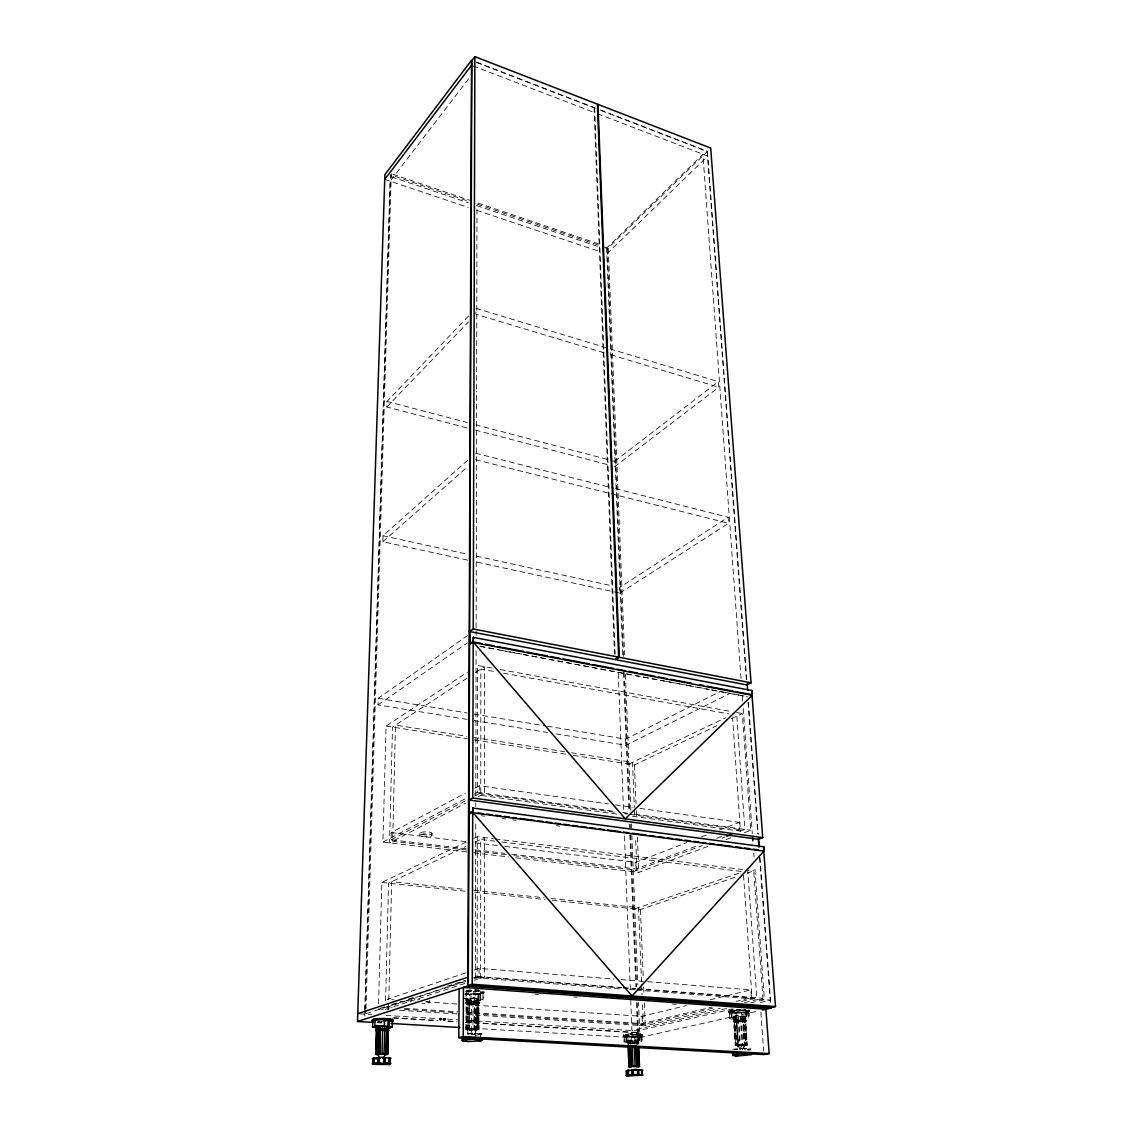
<?xml version="1.0" encoding="UTF-8"?>
<svg xmlns="http://www.w3.org/2000/svg" width="1133" height="1133" viewBox="0 0 1133 1133"><rect width="100%" height="100%" fill="white"/><g stroke="black" fill="none" stroke-linecap="round" stroke-linejoin="round"><path stroke-width="0.75" stroke-dasharray="5 3.75" d="M477.786 1029.798L478.891 1029.472L478.919 999.66L476.186 1000.34L476.129 1030.095L477.786 1029.798L477.928 993.712L483.38 992.593L480.066 991.403L473.764 991.417L473.75 998.315L480.066 998.3L483.026 999.915L483.38 992.593M478.126 1029.826L478.168 998.4M478.891 1029.472L478.239 997.621M478.452 1029.486L478.678 999.264L475.18 998.754L475.109 1028.679L475.067 991.021L466.669 991.347M478.763 998.683L478.763 991.786M474.047 978.671L479.075 977.028L479.089 968.375L614.1 979.054M474.628 795.989L479.273 793.553L479.287 785.721L608.393 803.92M466.527 1004.206A6.954 1.048 -0.7 0 0 472.928 1004.574L474.727 1004.489A7.28 1.105 -0.7 0 0 479.372 1003.314L478.14 1001.884A6.954 1.062 -0.7 0 0 471.71 1001.515L468.255 1001.756A7.28 1.105 -0.7 0 0 465.89 1002.223M480.066 998.3L480.066 991.403M470.917 1000.963L465.932 1000.609L465.975 993.754L470.946 994.123L470.917 1000.963L469.629 1001.345L472.475 1001.345L480.208 1000.722L480.222 993.882L477.928 993.712M480.633 1037.998L480.633 1033.778L477.843 1034.018L481.44 1033.976L480.633 1033.778M480.208 1000.722L477.914 1000.566L480.718 999.745L480.718 992.876M480.647 978.345L480.732 839.426L494.739 841.139M483.026 993.06L483.026 999.915L480.718 999.745M476.526 998.74L476.469 1030.124L474.189 1030.336L471.555 1030.35L471.654 998.966M473.013 998.683L468.099 998.909L467.986 1028.835L472.943 1028.608L472.971 998.612L475.449 998.697M473.197 1021.584C476.101 1019.204 471.937 1022.717 474.812 1021.555M474.146 1030.265L474.203 1000.538L476.186 1000.34M474.189 1030.336L474.26 998.952M475.294 1037.531L475.294 1033.296L476.936 1033.367L474.061 1033.707L475.294 1033.296M475.421 977.793L475.747 820.49M475.775 806.342L475.775 802.815M475.803 795.734L476.087 650.809M476.115 635.344L476.129 631.024M476.143 627.824L476.611 390.984M476.625 389.214L476.993 208.925M473.764 977.567L477.106 976.476L477.333 836.706L493.351 838.689M474.302 793.978L477.404 792.349L477.602 665.439L493.195 668.272M475.109 1028.679L477.135 1028.877L477.177 997.323M478.197 1029.132L477.418 1028.821L477.46 998.924M466.173 997.975L465.861 1029.84L469.388 1030.294L469.657 994.505L470.946 994.123M466.3 1029.84L466.47 997.592M466.3 994.236L466.3 993.329L468.113 993.089L467.759 994.406L466.3 994.236L468.113 993.089M465.592 1029.5L466.683 1029.175L466.81 999.292L468.099 998.909M467.093 1030.138L467.221 998.725M467.377 1030.095L467.504 1000.326L469.501 1000.538L469.119 1030.336L471.597 1030.407M467.773 1034.231L467.787 1029.571L476.696 1029.401L474.585 1034.627L467.773 1034.231L474.33 1033.579L476.03 1029.104M466.683 1029.175L468.326 1028.863L468.453 997.295M479.372 1003.314L478.14 1002.804A6.954 1.048 -0.7 0 0 471.71 1002.436L469.898 1002.521A7.265 1.105 -0.7 0 0 465.89 1003.144L478.678 1003.116L470.422 1002.634L470.393 998.683M469.515 1020.493L469.529 1021.414L471.059 1021.414C472.319 1019.629 468.014 1020.875 470.294 1020.394M429.69 1002.351L429.719 1000.17M431.999 835.248L432.027 833.251M419.819 835.46L419.847 833.463M388.577 1008.342L391.664 881.672L465.181 889.419M385.588 1000.623L388.548 883.145L465.677 846.563M466.329 848.744L391.083 839.794L391.267 832.599L465.38 793.114M378.564 1003.668L381.835 882.437L466.187 842.046M466.711 851.988L382.926 842.088L386.07 726.083L467.433 672.181M467.051 719.398L378.04 704.896L378.238 698.31L467.49 635.641M467.617 560.113L382.855 541.744L383.025 535.739L467.717 460.182M466.81 427.849L386.82 406.959L386.99 401.422L468.566 315.951M364.784 1010.608L390.134 181.209L468.665 78.758M364.911 1011.047L364.755 1016.343L365.789 1016.018L365.945 1010.707M364.968 1009.276L390.446 174.822L468.835 201.32M366.001 1008.937L391.282 173.731M732.13 1010.395L730.87 1010.324L732.485 1011.202L732.145 1010.041L731.082 1010.99L732.485 1011.202L730.87 1010.324M745.556 1009.432L745.698 1010.409L745.556 1009.432L743.602 1009.701M745.245 1011.188L746.024 1012.293L747.1 1012.18L746.704 1011.118L745.245 1011.188L746.845 1011.387L746.024 1012.293M478.466 990.384L478.168 991.46L476.058 991.488L476.993 990.214L478.466 990.384L476.058 991.488L476.993 990.214L478.168 991.46L476.653 991.148M734.241 1011.783L732.654 1012.732M476.696 1029.401L474.585 1034.627L474.33 1033.579M482.049 992.579L479.995 993.584L482.162 993.372L479.84 992.381L479.995 993.584L482.162 993.372M748.332 1011.826L743.248 1012.378L743.673 1018.638L748.757 1018.085L748.332 1011.826A10.041 1.43 -2 0 0 747.1 1010.438L741.492 1010.452L741.917 1016.768L743.404 1016.443L742.979 1010.126A10.041 1.43 -2 0 0 732.98 1010.664L735.303 1045.433L733.646 1017.873L736.393 1017.264L738.447 1044.612L736.563 1015.777M744.933 1044.399L740.387 1044.456L738.617 1017.08L743.106 1017.08L744.933 1044.399L742.71 1015.607M740.387 1018.666L742.597 1018.482L744.409 1045.66L742.497 1016.981M735.699 1045.419L733.957 1016.358M737.696 1045.844L736.223 1018.624L737.696 1045.844L739.849 1045.844L737.965 1017.179M740.387 1044.456L738.178 1044.584M744.409 1045.66L739.849 1045.844M743.106 1017.08L745.472 1017.547L747.185 1045.108L745.146 1012.52L743.248 1012.378M624.042 1041.638L624.311 1035.562L628.758 1035.095L628.971 1040.873L624.51 1041.34L624.311 1035.562M738.05 1044.938L739.976 1048.988L742.172 1049.852L745.018 1044.796L737.3 1045.334L739.169 1049.852L742.795 1044.612M469.529 1021.414L471.13 1021.385M742.172 1049.852L745.061 1045.178M729.539 1018.029L729.822 1011.358L734.892 1010.806L735.303 1017.108L730.219 1017.661L729.822 1011.358M614.483 654.166L594.103 107.819L597.388 104.137M386.82 406.959L468.538 321.857M605.985 248.736L702.899 154.215L741.039 678.455M623.532 656.418L607.26 248.099L608.237 247.15L624.623 654.888M746.406 679.644L707.19 151.454L710.688 148.055M600.207 109.901L707.445 151.298L606.665 249.444L622.796 656.545M606.849 253.99L707.799 156.099L597.091 113.569M382.855 541.744L467.575 466.739M614.667 461.315L718.336 381.637L718.733 387.231L614.865 466.527L614.667 461.315L476.002 424.833M378.04 704.896L467.462 642.808M466.98 678.2L392.5 727.089L389.568 842.881L465.875 803.085M475.747 672.45L484.513 666.7L484.556 793.341L478.324 796.598M619.864 593.097L728.59 523.276L728.151 517.215L619.652 587.475L619.864 593.097L476.271 561.982M728.59 1012.18L728.533 1011.344C734.878 1007.322 742.554 1011.103 749.564 1010.169L749.621 1011.004M749.564 1010.169L747.539 1011.358A10.636 1.515 -2.1 0 1 740.585 1012.194L728.533 1011.344M465.72 999.646L466.81 999.292M474.656 788.186L479.287 785.721M465.705 1002.592C468.878 1001.218 478.933 1000.892 478.168 1002.988C478.367 1005.183 467.603 1004.985 466.145 1003.498M382.926 842.088L466.555 798.057M465.705 1003.512L470.422 1002.634M391.083 839.794L465.351 800.861M378.11 1022.164L379.782 1021.286L379.909 1022.065L378.11 1022.164L379.909 1022.065L378.295 1021.045L379.852 1021.938M547.239 726.196L625.643 739.127L720.914 691.158M556.062 733.887L625.883 745.259L729.185 693.835M474.146 838.236L477.333 836.706M628.957 764.053L725.502 717.798M573.312 755.357L634.395 764.902L716.934 725.63M731.224 718.832L742.327 713.535L750.782 830.262L744.197 832.741M475.124 842.088L484.57 837.599L484.627 977.043L474.529 980.328M471.059 1020.55L470.365 1020.635M504.794 846.393L635.783 862.298L686.683 842.655M701.469 836.947L708.04 834.412M719.54 829.979L739.24 822.374L739.75 829.597L734.807 831.48M511.819 854.169L636.052 868.969L698.594 845.218M716.707 838.349L721.636 836.48M633.276 871.645L702.205 845.586M721.891 838.137L725.177 836.89M739.948 831.31L744.863 829.441L736.705 714.243M515.812 857.78L638.87 872.311L709.64 845.728M726.097 839.539L731.04 837.684M740.302 1010.027L734.835 1010.339A10.636 1.515 -2 0 0 728.462 1011.981A10.636 1.515 -2 0 0 735.204 1013.129L740.585 1012.194M472.744 994.618L478.494 993.358A12.024 1.898 -0.7 0 0 484.032 991.63L484.032 992.55A12.024 1.898 -0.7 0 1 478.494 994.264L472.744 994.618A11.486 1.813 -0.7 0 1 464.403 994.25M632.412 1037.007A9.645 1.26 -1.5 0 0 642.354 1035.222A9.645 1.26 -1.5 0 0 628.518 1034.712A9.645 1.26 -1.5 0 0 625.77 1036.766L634.877 1036.157A9.645 1.275 -1.5 0 0 642.524 1034.783L642.553 1035.562L640.088 1033.933A9.645 1.275 -1.5 0 0 628.503 1033.947A9.645 1.275 -1.5 0 0 623.462 1035.477L634.877 1036.157M634.777 908.949L739.438 872.991M552.111 900.282L640.414 909.53L737.059 876.574M747.058 873.161L753.728 870.88L762.948 998.272L744.183 1002.663M465.705 972.879L387.118 999.377L394.142 999.844M474.076 970.06L479.089 968.375M380.093 1008.398L385.107 1006.741M391.791 1004.546L401.833 1001.246M408.531 999.037L415.216 996.842M446.997 986.376L465.394 980.328M366.356 1013.596L463.68 981.645M465.677 981.419L386.919 1007.223L392.202 1007.563M385.362 1009.39L466.116 983.076M744.254 1020.861L733.773 1021.725L736.153 1022.193A6.444 0.878 -2 0 1 736.889 1020.706A6.444 0.878 -2 0 1 746.165 1021.23L746.109 1020.394M745.344 1017.873L742.327 1018.454M744.523 1020.89C748.134 1018.893 731.394 1019.615 734.807 1021.116M625.77 1036.766L627.654 1036.157L629.948 1037.007M464.686 994.137L475.067 991.021M380.745 1022.263L381.779 1021.966L378.691 1021.768M473.75 998.315L475.053 997.932L464.36 998.57L466.697 998.725L466.725 991.828L464.403 991.658M744.14 1045.632L747.185 1045.108M636.477 1033.933L638.375 1033.877L638.53 1034.755L636.505 1034.698L636.477 1033.933L638.375 1033.877L636.505 1034.698L638.53 1034.755M466.244 1004.631L642.085 1016.329L686.272 1005.58M710.079 999.788L750.867 989.874L751.42 997.762L736.082 1001.388M466.201 1012.293L642.383 1023.552L712.232 1007.039M639.451 1025.436L714.272 1007.818M741.492 1001.416L756.787 997.805L747.752 870.144L753.728 870.88M466.527 1014.517L645.258 1025.804L720.305 1008.257M726.55 1008.497L631.902 1030.506L630.755 1000.439M750.641 1002.903L764.407 999.703L754.649 865.555M733.051 1008.823L637.638 1030.86L465.139 1020.295M760.314 1002.521L770.539 1000.17L635.783 990.086M465.436 1022.433L638.53 1032.914L639.791 1032.616L638.53 1002.493M465.082 1027.815L637.921 1037.955L757.467 1011.132M729.156 1012.123L731.139 1012.732L742.979 1010.126M625.218 1034.627L626.28 1034.401L626.705 1035.435L625.331 1035.25L626.407 1034.684M623.986 1036.185L626.053 1036.695L635.925 1034.528L636.151 1040.321L634.905 1040.576L634.692 1034.797L639.833 1034.783A9.106 1.19 -1.5 0 1 641.505 1035.902L641.731 1041.652L637.27 1042.105L637.043 1036.369L641.505 1035.902M735.232 1013.044L736.705 1012.718L737.116 1018.978L735.643 1019.289L735.232 1013.044A10.041 1.43 -2 0 0 745.146 1012.52M630.26 1044.612L629.948 1036.936L631.166 1036.667L631.378 1042.402L630.16 1042.672A9.121 1.161 -1.5 0 0 639.083 1042.218L638.842 1036.483L637.043 1036.369M730.219 1017.661A10.055 1.402 -2 0 0 731.536 1018.992L737.116 1018.978M624.51 1041.34A9.121 1.161 -1.5 0 0 626.266 1042.431L631.378 1042.402M741.917 1016.768L747.525 1016.74A10.055 1.402 -2 0 1 748.757 1018.085M634.905 1040.576L640.06 1040.561A9.121 1.161 -1.5 0 1 641.731 1041.652M640.513 1036.199L638.46 1035.42M732.725 1049.257L743.531 1048.181L751.108 1049.101L744.381 1050.333M734.368 1049.399L737.583 1049.385M474.755 1020.776L473.226 1020.776M734.34 1018.482L736.223 1018.624M735.147 1021.102L745.712 1021.074L736.153 1022.193A6.444 0.878 -2 0 0 746.165 1021.23M627.795 1041.779C628.659 1039.386 632.766 1043.578 628.645 1043.705M628.645 1042.006L630.16 1042.162M735.813 1045.122L738.447 1044.612M735.303 1045.433L737.994 1045.801M744.636 1044.442L747.313 1044.81M480.222 993.882L469.657 994.505M475.251 1035.449L482.644 1033.82L465.918 1033.112M626.308 1035.165L625.331 1035.25L626.28 1034.401L626.705 1035.435M466.13 990.355L468.92 990.115A11.5 1.827 -0.7 0 1 480.364 990.384M736.393 1017.264L738.617 1017.08M630.033 1041L638.488 1041.213L638.615 1043.946M634.268 1042.148L638.488 1041.213M630.132 1043.465L638.233 1043.691M467.787 1029.571L476.172 1029.713M749.876 1049.101C742.922 1050.716 754.082 1045.745 750.23 1054.242M744.551 1045.32L737.3 1045.334M466.116 991.276L471.951 990.908A11.486 1.813 -0.7 0 1 480.364 991.29M745.443 1010.239L743.73 1010.296L745.698 1010.409L744.438 1009.73M743.404 1016.443L733.391 1016.967L735.303 1017.108M386.282 1021.428L377.544 1022.164M747.653 1049.767L750.287 1049.809L746.987 1049.994M377.629 1021.23L379.782 1021.286M472.943 1028.608L475.393 1028.622M466.3 993.329L468.651 993.4M469.218 1000.595L471.64 1000.609M376.907 1022.646L382.203 1022.957M393.887 1017.717L437.805 1020.38M448.342 1021.017L457.123 1021.555M465.904 1022.079L639.791 1032.616M393.024 1018.057L437.168 1020.734M447.776 1021.371L456.599 1021.909M359.515 1013.837L371.836 1014.587M385.928 1015.451L436.97 1018.567M447.535 1019.218L458.1 1019.87M635.925 1034.528A9.106 1.19 -1.5 0 0 626.946 1034.981L627.158 1040.76L628.971 1040.873M637.27 1042.105L639.083 1042.218M404.538 1008.356L457.392 1011.741M404.382 1009.347L457.081 1012.69M465.861 1013.256L643.275 1024.544L642.354 1001.855M378.422 1008.951L388.888 1009.602M399.482 1010.282L457.704 1013.95M626.946 1034.981L628.758 1035.095M631.166 1036.667L627.271 1036.426L627.484 1042.176M406.464 1000.651L415.244 1001.246M425.796 1001.94L457.449 1004.05M474.996 989.916L478.523 990.171M534.96 994.222L538.487 994.477M573.765 996.998L577.292 997.252M672.535 1004.079L676.061 1004.334M743.673 1018.638L745.571 1018.765A10.055 1.402 -2 0 1 735.643 1019.289M732.98 1010.664L734.892 1010.806M736.705 1012.718L732.598 1012.42L732.994 1018.68M477.106 976.476L621.578 987.494M623.334 987.622L635.627 988.571M637.383 988.698L762.948 998.272M479.075 977.028L621.394 987.863M623.15 987.99L635.457 988.925M637.213 989.067L751.42 997.762M474.897 977.751L621.677 989.024M629.764 989.491L635.032 989.888M621.111 979.606L645.668 981.546M647.425 981.688L750.867 989.874M473.934 890.34L543.953 897.718M550.95 898.455L638.474 907.675L641.561 982.679M381.835 882.437L465.932 891.26M474.727 892.181L545.086 899.545M475.067 849.792L504.822 853.333M466.47 850.033L392.655 841.267L395.488 725.12L466.938 736.351M475.251 851.067L506.89 854.82M513.915 855.656L636.93 870.257L635.571 837.202M473.721 852.809L508.788 856.945M501.735 842.003L741.52 871.461M391.267 832.599L466.357 841.72M475.095 842.782L497.798 845.544M495.093 838.902L742.483 869.493M481.157 815.774L484.754 816.128M502.146 818.522L505.644 818.989M512.64 819.895L516.138 820.363M556.36 825.617L559.858 826.084M616.706 814.06L480.76 795.324L480.845 669.093L496.466 671.911M632.398 816.213L740.458 831.112L732.584 718.01M477.404 792.349L613.831 811.27M622.569 812.488L627.809 813.211M634.806 814.174L750.782 830.262M479.273 793.553L615.63 812.432M624.368 813.636L627.866 814.117M629.608 814.358L739.75 829.597M615.375 804.912L632.823 807.362M639.791 808.353L739.24 822.374M386.07 726.083L467.263 738.773M474.217 739.863L566.358 754.266M473.906 737.441L564.531 751.675M571.499 752.779L632.497 762.353L634.353 807.602M474.033 720.531L547.338 732.47M378.238 698.31L467.093 712.969M474.061 714.116L545.497 725.913M503.392 673.172L728.873 713.903M500.149 669.546L731.366 711.552M736.577 712.501L742.327 713.535M480.151 646.277L499.271 649.889M500.998 650.215L521.86 654.138M523.602 654.463L641.802 676.727M643.544 677.052L664.405 680.99M666.147 681.315L686.995 685.238M688.737 685.578L709.598 689.501M711.34 689.827L723.505 692.121M725.247 692.447L732.201 693.75M733.929 694.09L739.155 695.067M740.883 695.393L744.367 696.044M480.01 646.391L747.681 696.795M383.025 535.739L467.66 554.249M476.299 556.133L612.741 585.959M732.4 1009.786L734.835 1010.339M475.52 459.701L728.59 523.276M475.534 453.2L613.789 488.238M615.502 488.663L728.151 517.215M475.322 430.073L609.766 465.196M386.99 401.422L467.447 422.581M468.92 990.115L471.951 990.908M630.869 1033.778L633.432 1034.457M604.045 352.76L475.86 314.238L475.874 308.289L718.336 381.637M610.786 354.785L718.733 387.231M391.565 176.875L468.269 202.75M476.611 205.569L599.994 247.192M384.753 179.396L468.241 207.438M476.596 210.242L600.164 251.738M392.939 174.298L469.544 200.215M477.871 203.034L600.037 244.374M477.163 204.138L600.589 245.847M602.26 246.413L607.26 248.099M642.524 1034.783L640.088 1033.933L642.369 1035.236M732.739 1012.194L735.204 1013.129M473.155 65.955L595.434 112.932M476.469 62.145L598.55 109.264M476.738 62.527L594.103 107.819M601.212 110.567L707.19 151.454M482.304 991.644L484.032 992.55M480.293 992.706L480.746 993.202M639.819 1035.25L640.117 1036.015M471.243 1030.095L472.376 1034.741M634.14 1040.788L634.268 1044.074M707.445 151.298L746.704 679.46M748.403 702.361L758.232 834.525M759.931 857.426L771.134 1008.073M748.063 702.078L757.864 833.973M759.606 857.426L770.497 1004.107M742.327 696.101L742.71 701.398M743.22 708.465L752.34 833.789M753.757 853.191L754.011 856.732M760.852 1012.095L763.642 1051.169M743.517 875.172L752.128 998.909M747.1 1010.438L747.525 1016.74M746.435 1011.67L746.859 1017.958M745.613 1010.763L746.038 1017.066M744.962 1016.046L746.789 1045.122M744.678 1017.264L746.52 1044.569M744.282 1015.805L746.222 1044.612M744.239 1016.698L746.165 1045.405M744.069 1018.17L745.896 1045.377M740.968 1017.009L742.766 1044.399M740.288 1017.165L742.186 1045.83M734.92 1017.576L736.691 1044.867M734.552 1016.032L736.393 1045.632M734.241 1016.981L736.096 1045.674M733.263 1020.734L733.306 1021.569M732.145 1010.041L732.201 1010.891M731.734 1011.514L732.13 1017.802M731.139 1012.732L731.536 1018.992M749.055 1011.061L749.451 1017.717M641.873 1035.279L642.227 1041.34M634.395 764.902L636.01 803.637M636.307 810.676L636.59 817.729M637.397 837.089L638.87 872.311M640.414 909.53L643.289 978.246M643.643 987.055L643.941 994.094M644.309 1002.903L645.258 1025.804M634.423 809.344L634.777 818.054M641.632 984.421L642.057 994.887M635.783 862.298L636.052 868.969M642.085 1016.329L642.383 1023.552M625.402 674.305L630.854 810.222M631.364 824.017L631.563 827.869M631.846 834.936L637.879 984.959M639.833 1034.783L640.06 1040.561M639.706 1035.789L639.933 1041.553M624.17 672.322L629.736 811.964M630.231 824.328L630.373 827.869M630.642 834.936L636.704 986.956M637.341 1002.861L638.53 1032.914M638.587 1035.052L638.828 1040.816M623.433 672.436L628.957 811.922M629.452 824.272L629.594 827.812M629.863 834.865L635.882 986.716M636.519 1002.606L637.921 1037.955M638.077 1039.839L638.247 1043.96M637.454 1034.117L637.482 1034.882M637.667 1040.377L637.808 1044.215M625.643 739.127L625.883 745.259M637.341 1039.641L637.553 1044.187M636.179 1040.604L636.25 1044.074M635.811 1039.485L636.066 1044.428M618.264 673.299L623.603 812.998M624.481 835.984L630.345 989.831M632.087 1040.774L632.129 1044.13M594.683 108.046L615.162 654.308M628.815 1041.255L628.9 1043.72M628.489 1039.853L628.73 1044.47M628.079 1040.108L628.249 1044.229M627.739 1040.391L627.88 1044.244M626.124 1035.675L626.337 1041.439M626.053 1036.695L626.266 1042.431M623.249 1035.151L623.277 1035.916M426.135 1001.572A6.387 0.977 -0.5 0 1 429.365 1002.733A6.387 0.977 -0.5 0 1 422.113 1003.427M417.61 999.901A6.373 0.977 -0.5 0 1 419.776 999.504M627.158 1040.76A9.121 1.161 -1.5 0 1 636.151 1040.321M638.842 1036.483A9.106 1.19 -1.5 0 1 629.948 1036.936M628.178 1043.72A5.835 0.736 -1.5 0 1 634.749 1043.21A5.835 0.736 -1.5 0 1 639.069 1043.805M479.372 1002.393A7.28 1.105 -0.7 0 1 476.356 1003.413L472.943 1003.654A6.94 1.048 -0.7 0 1 466.527 1003.3M475.733 993.584A11.514 1.827 -0.7 0 1 465.564 993.471M745.457 1010.14A10.636 1.515 -2 0 1 748.984 1011.797A10.636 1.515 -2 0 1 737.88 1013.129M629.452 1036.653L627.455 1036.058L629.452 1036.653M734.453 1012.038L733.646 1012.959L732.569 1012.066L734.453 1012.038M746.704 1011.118L745.103 1012.066L747.1 1012.18L746.704 1011.118M479.032 1034.571L482.063 1034.627L479.032 1034.571M745.641 1048.705L744.14 1049.045L747.029 1048.761L745.641 1048.705M470.209 1033.338L468.495 1033.438L471.13 1033.721L470.209 1033.338M741.124 1048.733L739.509 1048.818L741.124 1048.733M740.954 1021.385L737.64 1021.47A6.444 0.878 -2 0 1 734.651 1020.182A6.444 0.878 -2 0 1 745.174 1019.912A6.444 0.878 -2 0 1 740.954 1021.385M629.183 1036.044L627.455 1036.058L629.367 1036.766L629.183 1036.044M421.873 836.494A6.104 1.515 0 0 0 431.9 835.644A6.104 1.515 0 0 0 423.954 833.902A6.104 1.515 0 0 0 421.873 836.494M421.915 834.497A6.104 1.53 0 0 0 431.928 833.647A6.104 1.53 0 0 0 423.983 831.905A6.104 1.53 0 0 0 421.915 834.497"/><path stroke-width="1.5" d="M469.119 814.075L468.255 985.512L472.22 984.237L472.716 812.248L468.92 814.174M618.646 657.154L473.24 628.985L469.629 631.52L614.667 659.477L618.646 657.154L597.388 104.137L474.869 56.65L471.852 60.644L468.977 799.997L472.758 798.014L473.197 641.929L481.879 643.544M473.24 628.985L474.869 56.65M357.504 1021.499L467.83 985.979L471.526 60.247L384.894 174.624L357.504 1021.499L373.38 1022.433M462.547 1037.842L462.533 1040.646L468.113 1041.553L480.973 1040.845L481.596 1040.491L478.565 1040.448L482.644 1039.91L474.047 1039.343L475.279 1038.947L469.388 1039.457L469.402 1036.638M458.808 1037.715L463.199 1036.539L463.454 987.381L765.908 1009.248L769.137 1053.577L763.897 1054.554L458.808 1037.715L459.12 988.783M462.533 1040.646L465.635 1040.561L462.306 1040.42L462.335 1037.616M462.306 1040.42L463.439 1039.754L463.454 1036.936M463.439 1039.754L467.051 1039.726L464.417 1039.542L464.431 1036.723M751.802 693.793L751.944 690.309L752.199 695.28L473.325 642.51C472.9 629.721 475.463 643.572 469.954 642.708L469.643 630.203M386.934 1052.798L387.231 1041.015M385.843 1054.752L387.217 1054.511L388.067 1026.81L387.769 1054.228L388.038 1027.135M374.966 1020.805L372.799 1020.663L372.615 1026.937L374.782 1027.065L375.023 1019.997A9.97 1.402 -0.3 0 1 384.484 1019.473L384.328 1025.762L383.28 1026.073L387.939 1026.356L388.095 1020.082L389.143 1019.771A9.97 1.402 -0.3 0 1 392.386 1021.088L392.23 1027.334L387.826 1027.858L389.979 1027.985M387.939 1026.356L389.001 1026.045L389.143 1019.771M389.596 1063.49L386.339 1063.519L388.789 1063.335L388.916 1058.222L389.724 1058.392L389.596 1063.49L390.814 1063.731L387.344 1064.17L389.695 1064.482L372.884 1064.354L372.729 1059.072L372.63 1062.471M390.432 1063.986L390.234 1059.114M472.744 812.234L472.957 807.829L472.645 811.313L469.374 812.913L468.977 801.003M382.671 1026.3L378.365 1026.555L377.629 1053.732L382.033 1053.548L382.671 1026.3L384.951 1026.371L384.03 1053.591L387.373 1054.242M383.747 1062.966L383.875 1057.854L385.404 1057.91L385.277 1063.023L384.314 1063.349L379.144 1063.009L379.286 1057.882L377.771 1057.967L377.629 1063.094L380.136 1063.321L379.144 1063.009M384.314 1063.349L384.441 1058.236L385.404 1057.91M385.942 1053.747L386.849 1026.54L386.169 1053.704M375.363 1064.085L372.134 1063.887L373.338 1063.632L373.479 1058.519L376.737 1058.505L373.479 1058.519M373.338 1063.632L376.595 1063.604L374.131 1063.462L374.272 1058.349M375.717 1054.256L376.453 1027.135L378.691 1026.583L377.955 1053.761C373.04 1056.268 378.734 1049.526 376.723 1046.113M377.572 1054.738L376.099 1054.54L376.737 1030.959M376.255 1053.973L377.034 1025.308M376.751 1030.633L377.317 1026.852M378.62 1063.391L378.748 1058.279L377.771 1057.967M379.64 1053.563L380.362 1026.371L379.697 1053.619M385.347 1019.672L386.905 1018.737L385.347 1019.672L386.268 1019.558M763.571 849.736L763.755 846.563L763.968 851.11L472.843 812.8M383.322 1058.024L385.39 1054.426M758.345 840.063L759.252 846.266M384.753 179.396L471.512 65.317M763.968 851.11L632.058 995.992L473.141 812.828M473.41 642.51L469.572 643.941M752.369 695.152L625.232 818.833L473.197 641.929M374.867 1020.21L375.646 1019.445L373.578 1019.473L374.867 1020.21L373.734 1020.266M389.823 1058.973L390.942 1058.208L381.594 1057.344L372.29 1058.364L373.479 1059.114M630.43 1066.521L637.171 1066.606M619.34 657.282L615.361 659.604L746.803 684.927L751.052 682.802L710.688 148.055L597.969 104.363L619.34 657.282L751.052 682.802M387.812 1030.109L384.88 1029.047L376.779 1029.798M726.82 836.267L731.734 834.412M736.365 691.767L751.986 694.699L762.736 837.613L758.26 839.256L468.977 799.997M357.759 1013.723L467.858 977.227M630.486 1045.943L631.237 1066.04L629.084 1066.705L627.979 1046.68M636.944 1066.861L639.508 1066.436L638.757 1047.798M384.484 1019.473L383.436 1019.799L388.095 1020.082M374.782 1027.065L377.02 1026.413L374.853 1026.271A9.985 1.374 -0.3 0 1 384.328 1025.762M376.977 1027.9L372.615 1026.937M636.236 1070.119L638.757 1069.878L638.941 1074.58L633.489 1074.58L633.305 1069.864L631.86 1069.934L632.044 1074.65L633.489 1074.58M637.539 1070.161L638.757 1069.878M390.729 1020.96L392.556 1019.473L389.398 1018.85A10.565 1.501 -0.3 0 0 376.51 1018.85A10.565 1.501 -0.3 0 0 372.743 1020.621M763.713 850.586L775.496 1006.543L770.752 1007.605L468.255 985.512M762.452 1010.013L771.134 1008.073L467.83 985.979M389.823 1021.513L391.253 1021.244M377.218 1030.364L388.35 1030.633L387.472 1030.917M384.03 1053.591L382.033 1053.548M627.583 1075.118L627.413 1070.416L628.319 1070.274L628.489 1074.976L630.529 1075.09L626.436 1075.982L643.077 1075.189L639.324 1075.005L641.717 1074.849L641.533 1070.147L642.269 1074.976M636.066 1045.787L636.845 1065.884L636.392 1047.43M631.109 1067.045L628.716 1066.72M636.845 1065.884L639.508 1066.436M464.417 1039.542L469.388 1039.457M374.131 1063.462L377.629 1063.094M628.489 1074.976L632.044 1074.65M630.217 1045.915L630.982 1066.011L635.117 1065.856L634.338 1045.702M378.748 1058.279L380.263 1058.194L379.286 1057.882M631.86 1069.934L633.305 1069.864M733.009 1055.106L735.855 1055.021L732.98 1055.29L732.796 1051.679M626.294 1075.585L628.928 1075.67L626.351 1075.741L626.181 1071.053M632.582 1070.034L636.25 1069.963M637.114 1065.856L635.117 1065.856M385.022 1053.931L378.082 1054.072L379.3 1058.109M385.277 1063.023L388.789 1063.335M638.941 1074.58L641.717 1074.849M382.912 1058.18L384.441 1058.236M463.199 1036.539L769.137 1053.577M391.012 1023.467L459.8 1027.504M627.413 1070.416L629.438 1070.543M390.234 1020.96L392.386 1021.088M472.22 984.237L775.496 1006.543M477.97 812.942L483.267 813.621M486.737 814.089L492.034 814.769M495.503 815.25L500.786 815.93M504.27 816.397L509.553 817.077M513.037 817.559L516.577 818.012M520.047 818.479L534.096 820.32M537.58 820.788L542.863 821.467M546.347 821.949L551.629 822.629M555.113 823.096L560.396 823.776M563.88 824.258L569.163 824.937M572.632 825.405L577.929 826.084M581.399 826.566L586.696 827.246M590.166 827.713L595.462 828.393M598.932 828.874L604.186 829.568M607.699 830.022L620.006 831.636M623.476 832.104L628.758 832.783M632.242 833.265L646.292 835.092M649.775 835.573L655.058 836.253M658.542 836.72L663.825 837.4M667.295 837.882L672.591 838.562M676.061 839.029L681.358 839.709M684.828 840.19L690.124 840.87M693.594 841.337L698.891 842.031M702.361 842.499L705.901 842.952M709.371 843.419L714.668 844.099M718.138 844.581L732.201 846.408M735.671 846.889L740.954 847.569M744.438 848.036L749.72 848.716M753.204 849.198L758.487 849.877M472.815 808.027L763.529 846.748M472.758 798.014L762.736 837.613M389.001 1026.045L392.23 1027.334M485.321 644.224L494.002 645.838M497.444 646.518L523.446 651.418M526.873 652.084L547.678 656.007M551.12 656.687L559.801 658.301M563.228 658.981L589.231 663.881M592.672 664.547L613.477 668.47M616.904 669.136L625.586 670.764M629.027 671.43L637.709 673.059M641.151 673.724L655.03 676.33M658.457 677.01L667.139 678.639M670.58 679.304L691.385 683.227M700.01 684.884L703.508 685.522M706.935 686.187L732.938 691.088M473.297 637.369L751.731 690.521M642.878 1070.104L635.471 1069.368L626.252 1070.912M378.932 1018.652L381.623 1019.388M392.174 1021.442A10.565 1.487 -0.3 0 0 393.123 1020.677L389.398 1018.85M393.123 1020.677L392.556 1019.473L391.253 1019.969A10.565 1.487 -0.3 0 0 377.657 1019.573A10.565 1.487 -0.3 0 0 372.715 1021.456M632.95 1065.87L632.2 1045.801M747.157 683.61L747.653 690.309M758.487 838.052L759.138 846.861M758.586 843.589L758.827 846.903M752.595 837.315L752.85 840.842M638.474 1049.739L639.139 1066.436M637.921 1047.572L638.7 1066.677M637.667 1047.614L638.389 1066.026M637.454 1069.835L637.723 1074.863M632.398 1070.203L632.582 1074.905M628.73 1046.141L629.481 1066.224M628.617 1054.766L629.084 1066.705M372.658 1021.031A9.97 1.402 -0.3 0 1 372.799 1020.663M377.374 1030.379A6.401 0.864 -0.4 0 1 377.586 1029.26A6.401 0.864 -0.4 0 1 385.744 1029.047A6.401 0.864 -0.4 0 1 388.307 1030.095M377.346 1031.214A6.401 0.864 -0.4 0 1 377.955 1030.039A6.401 0.864 -0.4 0 1 386.608 1029.968A6.401 0.864 -0.4 0 1 387.472 1031.129M733.079 1054.809L732.909 1055.588L737.654 1055.588L735.444 1055.871L736.96 1056.041L751.491 1054.653L741.464 1053.888L733.079 1054.809M443.485 1018.864L445.057 1018.935L443.485 1018.864M375.051 1019.7L374.117 1020.536L373.578 1019.473L375.051 1019.7M443.47 1019.742L445.057 1019.799L443.47 1019.742M387.259 1019.02L385.772 1019.87L385.56 1019.006L387.259 1019.02M439.717 1018.638L441.289 1018.694L439.717 1018.638M439.703 1019.502L441.289 1019.573L439.831 1019.473"/></g></svg>
